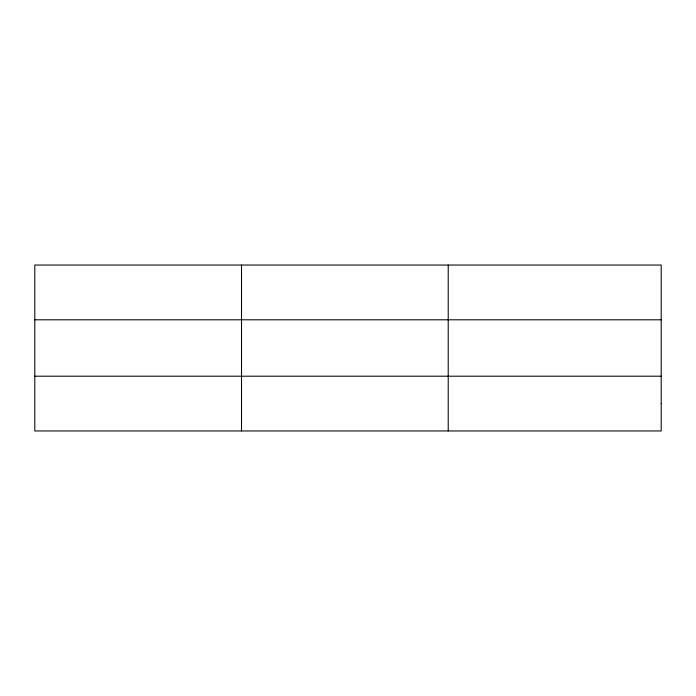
<?xml version="1.0" encoding="UTF-8"?>
<svg xmlns="http://www.w3.org/2000/svg" width="696" height="696" viewBox="0 0 696 696"><rect width="100%" height="100%" fill="white"/><g stroke="black" fill="none" stroke-linecap="round" stroke-linejoin="round"><path stroke-width="1.04" d="M241.512 430.954L241.512 265.046M448.224 430.954L448.224 265.046M34.8 319.795L661.2 319.795M34.8 376.205L661.2 376.205M661.2 403.576L661.2 430.954L34.8 430.954L34.8 265.046L661.2 265.046L661.2 403.576"/></g></svg>
